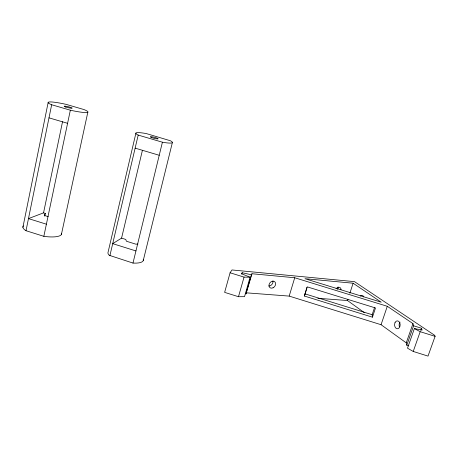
<?xml version="1.0" encoding="UTF-8"?>
<svg xmlns="http://www.w3.org/2000/svg" width="458" height="458" viewBox="0 0 458 458"><rect width="100%" height="100%" fill="white"/><g stroke="black" fill="none" stroke-linecap="round" stroke-linejoin="round"><path stroke-width="0.69" d="M22.9 227.323L48.107 102.695M61.653 233.58A19.688 5.639 10.5 0 1 43.842 236.322L26.014 230.723L51.662 104.75A20.53 2.37 13.5 0 1 66.152 104.367L83.963 109.554A20.53 2.37 13.5 0 1 86.373 112.553A20.53 2.37 13.5 0 1 70.343 110.206L51.662 104.75M44.729 216.136L45.296 213.411L43.544 212.867L28.482 218.603L46.39 224.191M43.544 212.867L62.54 121.696M43.842 236.322L70.343 110.206M61.389 234.525L87.816 112.25M304.433 296.045L307.255 286.863L375.514 307.965L372.44 317.176L304.433 296.045L306.912 287.349M135.934 133.06L108.099 252.123A18.091 5.565 12.6 0 0 109.267 255.306L132.986 263.075A18.091 5.565 12.6 0 0 143.268 259.463M109.868 255.759L138.196 135.087L137.526 134.778A18.847 2.485 14.3 0 1 146.383 133.599L170.365 140.743A18.847 2.485 14.3 0 1 162.413 142.209L138.196 135.087M135.94 250.944L112.714 243.65L121.57 238.126L142.421 150.293M132.986 263.075L162.413 142.209M143.274 260.447L172.38 142.53M413.591 325.793L421.526 328.254L422.116 330.109L414.387 328.558L407.505 348.183L413.225 351.452L428.012 356.095L435.1 336.332L434.745 335.365L354.492 281.641L231.977 269.957L230.088 272.773L224.632 292.364L238.486 296.715L244.52 296.67L250.085 277.216L241.572 273.752L242.19 272.728L251.408 274.783L251.974 273.741L294.723 277.748L387.291 306.288L412.967 323.611L413.591 325.793L406.801 345.212L408.771 345.83M241.801 274.107L242.19 272.728M238.486 296.715L244.051 277.113L250.085 277.216M251.408 274.783L245.912 293.99L251.974 273.741M246.501 292.845L289.187 296.097L294.723 277.748M364.19 312.551L347.513 300.534L347.943 299.2M349.878 293.206L353.107 283.216L304.959 278.704L381.228 302.194L353.107 283.216M372.44 317.176L372.165 314.709L374.558 307.547M406.801 345.212L406.246 342.859L381.062 324.711L387.291 306.288M406.246 342.859L412.967 323.611M413.225 351.452L420.192 331.701L414.387 328.558M420.816 330.264L421.526 328.254M45.296 213.411L44.26 215.409L48.21 216.634M137.932 244.022L135.952 244.2L126.437 241.234L125.761 239.442L121.57 238.126M317.8 298.272L347.513 300.534M48.995 117.843L67.589 123.317M135.133 148.134L159.229 155.273M304.919 293.836L372.165 314.709M420.192 331.701L435.1 336.332M230.088 272.773L244.051 277.113M289.187 296.097L381.062 324.711M338.038 286.943A3.561 2.633 -54.6 0 1 337.649 289.433M272.922 280.931A3.796 2.977 -51.3 0 1 268.76 286.004M399.428 326.817A3.927 2.805 88.9 0 1 400.034 322.14M335.989 288.866A3.584 2.639 -54.6 0 1 339.275 287.309A3.584 2.639 -54.6 0 1 340.998 289.782M360.44 296.051A3.647 2.433 -87.6 0 1 363.812 296.927M26.014 230.723A19.688 5.639 10.5 0 1 23.347 225.903M273.071 287.79A3.819 2.988 -51.4 0 0 274.737 281.71A3.819 2.988 -51.4 0 0 269.109 284.464A3.819 2.988 -51.4 0 0 273.071 287.79M395.019 322.632A3.95 2.794 89.1 0 0 397.212 328.764A3.95 2.794 89.1 0 0 399.857 323.079A3.95 2.794 89.1 0 0 395.019 322.632M65.694 107A4.105 0.475 13.5 0 0 72.135 108.22A4.105 0.475 13.5 0 0 66.731 106.411A4.105 0.475 13.5 0 0 65.694 107M151.375 137.48A4.036 0.532 14.3 0 0 157.964 138.906A4.036 0.532 14.3 0 0 153.304 137.051A4.036 0.532 14.3 0 0 151.375 137.48"/></g></svg>
